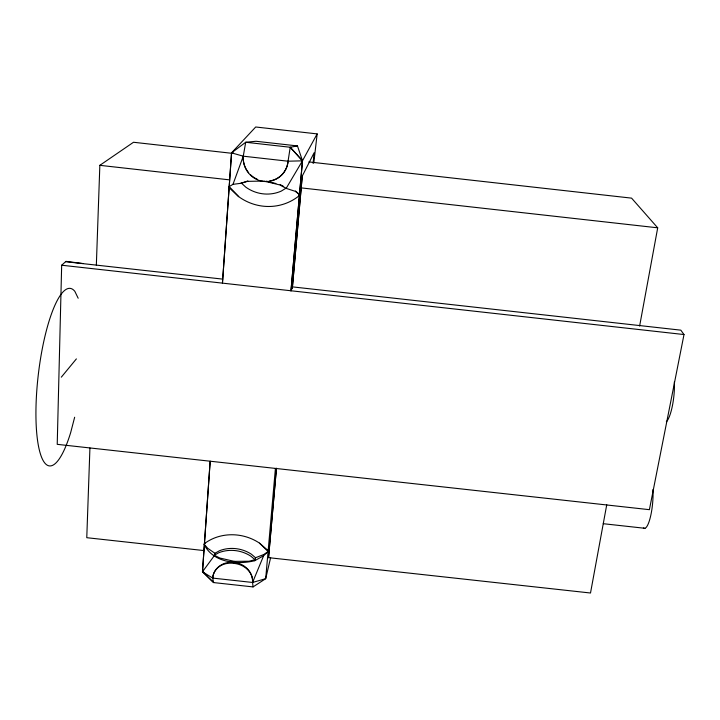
<?xml version="1.0" encoding="UTF-8"?>
<svg xmlns="http://www.w3.org/2000/svg" width="720" height="720" viewBox="0 0 720 720"><rect width="100%" height="100%" fill="white"/><g stroke="black" fill="none" stroke-linecap="round" stroke-linejoin="round"><path stroke-width="1.08" d="M83.007 263.547L65.97 261.369L61.668 265.221L57.222 444.339L649.395 509.679L684 334.548L680.823 330.156L292.428 286.875L290.961 290.871L302.499 160.758L297.459 145.926L256.05 141.273L245.7 142.263L231.534 152.865L222.453 283.131L231.588 152.811L233.55 151.884M89.928 447.966L86.769 537.696L204.048 550.575M96.345 265.149L99.846 165.33L133.506 142.263L231.777 153.288M270.621 557.703L265.689 578.682L253.053 586.908L213.615 582.579L202.482 571.752L210.132 461.367M275.418 468.414L265.689 578.682L252.567 582.462L212.688 578.088L202.482 571.752L210.195 461.223M290.997 290.763L302.463 160.83L317.16 133.902L255.708 126.99L231.534 152.865L243.27 156.186L288.063 161.208L302.463 160.83L286.164 188.379L279.918 184.977L263.907 181.044L263.637 181.458A23.049 22.221 62.1 0 1 243.27 156.186L245.7 142.263L290.223 147.258L297.459 145.926M276.417 468.378L268.542 557.658L276.462 468.234M292.284 288.702L302.22 176.148L314.1 152.775L313.128 163.404M292.428 286.875L302.256 176.076M317.16 133.902L313.821 162.846M269.73 180.936A22.914 22.167 50.8 0 0 288.063 161.208L290.223 147.258L302.499 160.758M606.744 504.747L590.508 593.01L267.714 557.559M639.63 326.007L657.702 227.817L631.575 198.135L308.835 161.928M74.655 417.24L70.695 432.504A89.397 21.6 -83.3 0 1 40.275 453.474A89.397 21.6 -83.3 0 1 43.551 342.513A89.397 21.6 -83.3 0 1 74.862 291.384L78.174 298.242M204.003 544.176C212.769 562.653 237.024 565.038 254.763 560.709L255.537 557.739L263.826 554.499L268.569 551.232M202.536 571.572L213.615 582.579L212.688 578.088A20.142 17.262 18.8 0 1 233.748 563.364L234.333 561.366L249.012 561.24L255.024 559.71L250.893 556.209A32.058 28.467 12.9 0 0 218.853 552.69L214.254 555.237L219.915 558.045L234.333 561.366M255.537 557.739L251.424 554.238A31.95 28.395 12.9 0 0 219.492 550.737L214.902 553.275L213.921 556.227L202.482 571.752M204.435 543.762L204.966 543.24A44.694 39.744 12.9 0 1 259.515 543.141L268.083 551.502L263.637 555.723L252.567 582.462L253.053 586.908M229.104 187.659L238.698 196.659A50.931 49.275 51.3 0 0 298.809 196.002L299.493 194.472L295.38 191.007M204.966 543.24L204.381 544.5L207.792 548.352L214.902 553.275M248.652 172.755A22.914 22.167 50.8 0 1 243.27 156.186L232.983 184.347L240.894 183.303L247.869 180.945M61.317 377.163L76.383 358.893M298.809 196.002L299.412 195.372M228.645 186.93L233.424 184.077M286.389 187.956L281.232 191.115A36.549 35.361 50.9 0 1 245.79 187.146L241.209 182.889M254.763 560.709L263.637 555.723M240.894 183.303L247.572 181.359L262.818 181.062M603.261 523.701L644.94 528.3M99.846 165.33L229.527 179.856M301.077 187.875L657.702 227.817M65.682 261.72L222.651 279.108M61.668 265.221L684 334.548M266.31 181.161L275.895 183.51M286.164 188.379L295.263 191.322L299.907 194.859M280.152 184.563L283.716 186.498M259.515 543.141L268.164 550.629M229.185 186.597L238.698 196.659M290.223 147.258L302.463 160.83M212.688 578.088A20.088 17.838 12.9 0 1 234.036 562.365A20.088 17.838 12.9 0 1 252.567 582.462A20.196 17.379 6.2 0 0 233.748 563.364M288.063 161.208A23.004 22.5 55.2 0 1 263.637 181.458M257.301 179.271A22.914 22.167 50.8 0 1 250.695 174.924M674.334 381.933A26.298 6.309 -83.4 0 1 666.342 421.803M652.95 489.573A25.587 5.931 -84.7 0 1 650.34 517.293A25.587 5.931 -84.7 0 1 643.41 527.967"/></g></svg>
